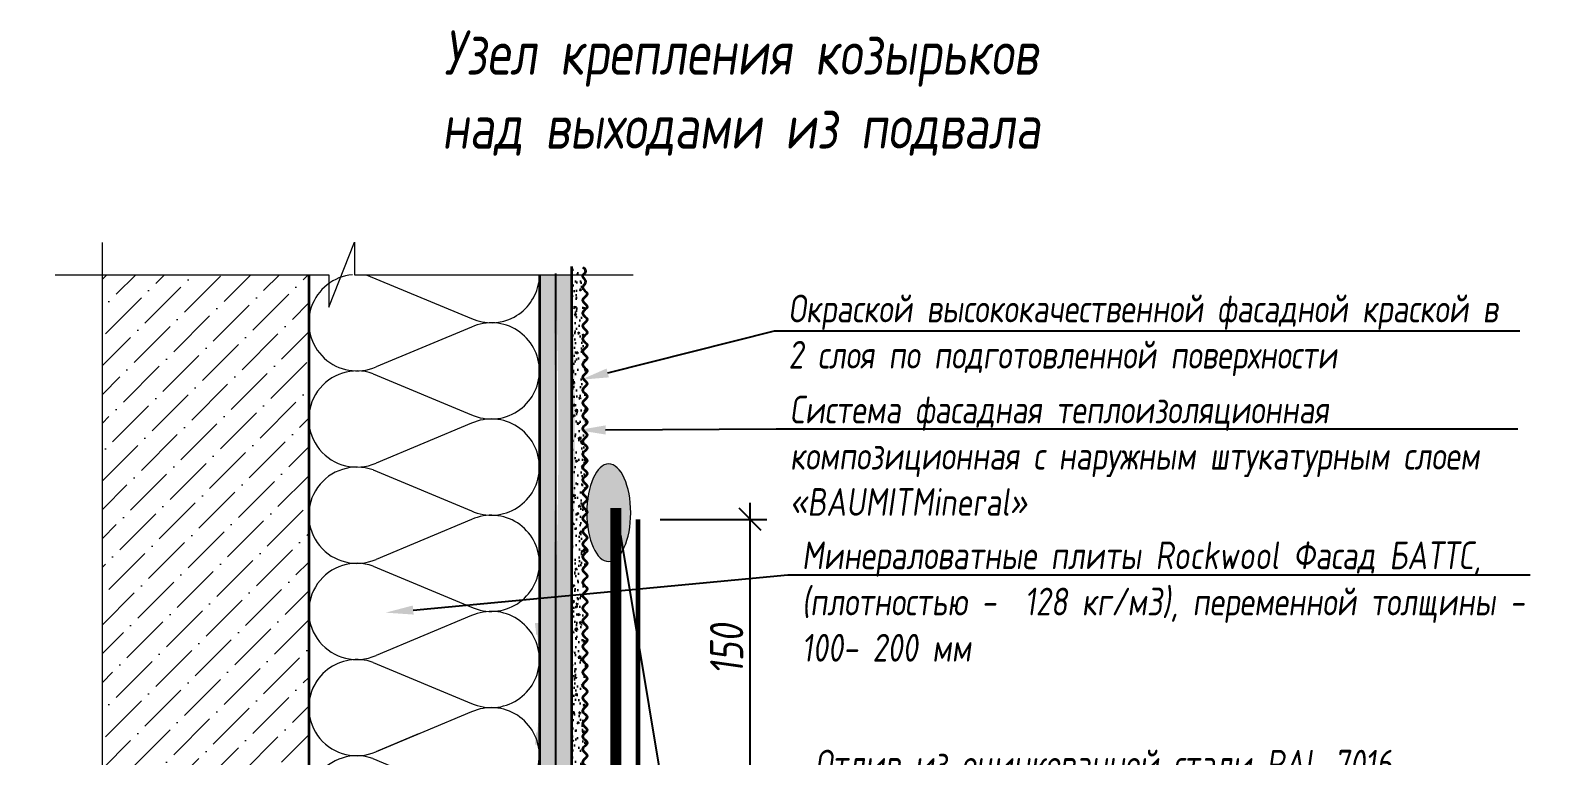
# Model space of a CAD drawing. Header units: millimetres. Extents: x 215300 to 349394, y -116838 to -1602.
# Drawn here: x 248902 to 262537, y -106793 to -100251 of the extents above; entities that cross this region are included whole.
import ezdxf
from ezdxf import colors
from ezdxf.entities.mleader import LeaderData, LeaderLine
from ezdxf.math import Vec2, Vec3

# ---------------------------------------------------------------- set-up
doc = ezdxf.new("R2010")
doc.units = ezdxf.units.MM
for name, pattern in [('ACAD_ISO02W100', [15, 12, -3]), ('ACAD_ISO03W100', [30, 12, -18]), ('DASHED', [19.049999999999997, 12.7, -6.35])]:
    doc.linetypes.add(name, pattern=pattern)
doc.layers.get('Defpoints').update_dxf_attribs({"color": 3, "lineweight": 35})
for name, color, linetype, lineweight in [('+АР_Размеры', 252, 'Continuous', 9), ('_Линии для надписей', 5, 'Continuous', 9), ('_Штриховки', 250, 'Continuous', 13), ('_Штриховки_точка', 5, 'Continuous', 30), ('АР_Гидроизол', 162, 'Continuous', 9), ('АР_Оси_Разм', 7, 'Continuous', 15), ('АР_Тонкие', 250, 'Continuous', 5), ('АР_Утеплитель', 250, 'Continuous', 13), ('Рисунок', 6, 'Continuous', 35)]:
    doc.layers.add(name, color=color, linetype=linetype, lineweight=lineweight)
for name, color, linetype in [('_Пунктир', 6, 'DASHED'), ('АР_Метал', 140, 'Continuous'), ('АР_Таблицы', 250, 'Continuous')]:
    doc.layers.add(name, color=color, linetype=linetype)
doc.styles.add('Архитект', font='isocpeur.ttf', dxfattribs={"width": 0.8, "oblique": 8})
doc.dimstyles.new('KK 100', dxfattribs={"dimscale": 100, "dimtxt": 3, "dimasz": 2, "dimexe": 1.5, "dimexo": 2, "dimtad": 1, "dimdec": 0, "dimrnd": 5, "dimtxsty": 'Архитект', "dimblk": 'OBLIQUE', "dimcen": 2.5, "dimdle": 1.5, "dimadec": 0, "dimazin": 0, "dimtfac": 1, "dimtdec": 0, "dimtmove": 0, "dimatfit": 3, "dimarcsym": 0})
pattern_1 = [(49.99999999999999, (150550.9504445003, -133084.7871392268), (158.0447544651524, -13.8271176947949), [16.52582837597158, -181.7841121356874]), (355, (150550.9504445003, -133084.7871392268), (-30.57306527864072, 165.7411700976482), [13.22066270077727, -145.4272897085499]), (100.451, (150564.1207926677, -133085.9393928546), (127.4722605599769, 151.913298093792), [14.04478537569448, -154.4926391326393]), (46.18420000000001, (150550.9504445003, -133040.7182635564), (235.1604045200169, -36.47161658491154), [24.7887425639573, -272.6761682035304]), (96.63559999999998, (150570.5471270488, -133043.7575413483), (205.9475923631471, 214.6410641715652), [21.06717806354152, -231.7389586989569]), (351.1840000000001, (150550.9504445003, -133040.7182635564), (205.9479145063652, 214.6406841820881), [19.8309940511659, -218.1409345628249]), (21, (150572.9848826336, -133051.7354825038), (131.5255371865144, -88.71508702297957), [16.52582837597158, -181.7841121356874]), (326.0000000000001, (150572.9848826336, -133051.7354825038), (53.61310833386594, 159.7826098192502), [13.22066270077726, -145.4272897085498]), (71.4514, (150583.9452803539, -133059.1283834475), (185.138283415706, 71.06787856612623), [14.04478537569449, -154.4926391326394]), (37.50000000000001, (150550.9504445003, -133084.7871392268), (2.679355760669202, 73.3512892777603), [0, -143.6645346817796, 0, -147.6307334920128, 0, -145.9781506544157]), (7.499999999999999, (150550.9504445003, -133084.7871392268), (57.96589368953571, 86.90640346721383), [0, -84.17155252828181, 0, -140.3593690065852, 0, -55.63695553243761]), (327.5, (150501.8136485027, -133084.7871392268), (117.6245094553049, -4.969671392797887), [0, -55.08609458657194, 0, -171.8686151101045, 0, -228.0564315884078]), (317.5, (150479.7792103695, -133084.7871392268), (128.5017023127821, 22.05741874120954), [0, -71.61192296254352, 0, -114.138387983377, 0, -161.9531180845215])]

# ---------------------------------------------------------------- blocks, each defined once
blk = doc.blocks.new('_Oblique')
at = {"color": 0, "linetype": 'ByBlock', "lineweight": -2}
blk.add_line((-0.5, -0.5), (0.5, 0.5), dxfattribs=at)
blk = doc.blocks.new('*D30')
at = {"layer": 'Defpoints', "color": 0, "transparency": 16777216}
for p in [(254387.9818575787, -104661.5553318757), (255400.4936039853, -104661.5553318757), (254387.9818575787, -107661.5553318757)]:
    blk.add_point(p, dxfattribs=at)
at = {"layer": 'АР_Оси_Разм', "color": 0, "lineweight": -2, "transparency": 16777216}
for p, q in [((255400.4936039853, -107811.5553318757), (255400.4936039853, -104511.5553318757)), ((254587.9818575787, -104661.5553318757), (255550.4936039853, -104661.5553318757)), ((254587.9818575787, -107661.5553318757), (255550.4936039853, -107661.5553318757))]:
    blk.add_line(p, q, dxfattribs=at)
at = {"layer": 'АР_Оси_Разм', "color": 0, "lineweight": -2, "transparency": 16777216, "xscale": 200, "yscale": 200, "zscale": 200}
for p, rotation in [((255400.4936039853, -104661.5553318757), 90), ((255400.4936039853, -107661.5553318757), 270)]:
    blk.add_blockref('_Oblique', p, dxfattribs=dict(at, rotation=rotation))
at = {"layer": 'АР_Оси_Разм', "color": 0, "transparency": 16777216, "insert": (255187.9936039853, -105832.3837106863), "char_height": 300, "attachment_point": 5, "rotation": 90, "style": 'Архитект'}
blk.add_mtext('150', dxfattribs=at)
blk = doc.blocks.new('утеплитель')
at = {"layer": 'АР_Утеплитель'}
for p, q in [((-25.97458900007587, 14.5620322346191), (-10.60166635225869, 8.162384554609844)), ((-10.58586496633802, 6.838497686065239), (-25.50526861798312, 0.6238394471720312))]:
    blk.add_line(p, q, dxfattribs=at)
for centre, radius, start, end in [((-28.49999999999955, 7.500000000094474), 7.5, 70.32274650999634, 293.5342702555363), ((-7.521493449437685, 15.02430771533432), 7.52153272777299, 245.825691724005, 359.8148340281726), ((-7.499999495507836, 0.002750887365209564), 7.5, 359.9789847687933, 114.2958742601428)]:
    blk.add_arc(centre, radius, start, end, dxfattribs=at)

msp = doc.modelspace()

# ---------------------------------------------------------------- hatches: boundary and pattern name
at = {"layer": '_Штриховки'}
h = msp.add_hatch(dxfattribs=at)
h.set_pattern_fill('ANSI36', color=256, scale=57.83317016962933, angle=2.571095121417787e-44, style=0)
h.set_pattern_definition([(44.99999999999999, (150317.7962954448, -133695.3834817904), (97.37937757812152, 357.0577177864454), [459.0507882214334, -91.81015764428663, 0, -91.81015764428663])])
h.paths.add_polyline_path([(251416.0031245159, -102454.9849983949), (249552.5997546123, -102454.9849983949), (249552.5997546123, -113846.6139990586), (251416.0031245159, -113846.6139990586), (251416.0031245159, -106213.7594398755)])
at = {"layer": '_Штриховки_точка'}
h = msp.add_hatch(dxfattribs=at)
h.set_pattern_fill('AR-CONC', color=0, scale=0.8674975525444399, angle=2.571095121417787e-44, style=0)
h.set_pattern_definition(pattern_1)
edge = h.paths.add_edge_path()
edge.add_line((253902.9106781887, -102447.1194844741), (253909.6441910671, -102439.4254138964))
edge.add_line((253909.6441910671, -102439.4254138964), (253914.9410736965, -102431.247152974))
edge.add_line((253914.9410736965, -102431.247152974), (253917.3070013927, -102422.4749305743))
edge.add_line((253917.3070013927, -102422.4749305743), (253915.247648518, -102412.9989755648))
edge.add_line((253915.2476475643, -102412.9989755648), (253907.268687527, -102402.7095165747))
edge.add_line((253907.2686884807, -102402.7095165747), (253787.1631014751, -102382.1800363559))
edge.add_line((253787.1631014751, -102382.1800364751), (253787.1631014751, -105502.1515269774))
edge.add_arc((253035.7678044246, -106381.5122812289), 1156.663403387784, 41.30875947051271, 49.486806696992915, ccw=False)
edge.add_spline(control_points=[(253926.4078638958, -105643.5214182633), (253927.6556361126, -105640.9507314462), (253933.7739622997, -105619.1023211974), (253847.4090817379, -105577.9761875171), (253968.8587382244, -105520.1430173415), (253847.4090817379, -105462.3098471659), (253968.8587382244, -105404.4766769904), (253847.4090817379, -105346.6435068148), (253968.8587382244, -105288.8103366393), (253847.4090817379, -105230.9771664637), (253968.8587382244, -105173.1439962882), (253847.4090817379, -105115.3108261126), (253968.8587382244, -105057.4776559371), (253847.4090817379, -104999.6444857615), (253968.8587382244, -104941.811315586), (253847.4090817379, -104883.9781455296), (253968.8587382244, -104826.1449753541), (253847.4090817379, -104768.3118051785), (253968.8587382244, -104710.478635003), (253847.4090817379, -104652.6454648274), (253968.8587382244, -104594.8122946519), (253847.4090817379, -104536.9791244763), (253968.8587382244, -104479.1459543008), (253847.4090817379, -104421.3127841252), (253968.8587382244, -104363.4796139497), (253847.4090817379, -104305.6464437741), (253968.8587382244, -104247.8132735986), (253847.4090817379, -104189.980103423), (253968.8587382244, -104132.1469332475), (253847.4090817379, -104074.3137630719), (253968.8587382244, -104016.4805928963), (253847.4090817379, -103958.6474227208), (253968.8587382244, -103900.8142525452), (253847.4090817379, -103842.9810823697), (253968.8587382244, -103785.1479121941), (253847.4090817379, -103727.3147421378), (253968.8587382244, -103669.4815719622), (253847.4090817379, -103611.6484017867), (253968.8587382244, -103553.8152316111), (253847.4090817379, -103495.9820614356), (253968.8587382244, -103438.14889126), (253847.4090817379, -103380.3157210845), (253968.8587382244, -103322.4825509089), (253847.4090817379, -103264.649380495), (253968.8587372707, -103206.8162111539), (253847.4090865062, -103148.9830379981), (253968.8587191509, -103091.1498790282), (253847.4091523098, -103033.3166670102), (253968.8584721492, -102975.4836533564), (253847.4100764202, -102917.6498990554), (253968.8550236629, -102859.8189086217), (253847.4229462551, -102801.9776038426), (253968.806994717, -102744.17479222), (253847.6021902965, -102686.2283221978), (253968.1380446361, -102628.8179929751), (253868.4857838558, -102578.6612743634), (253896.9620888637, -102551.2319852608), (253907.2686884807, -102541.161836316)], knot_values=[1.791081801111446, 1.791081801111446, 1.791081801111446, 1.791081801111446, 1.953856375855423, 3.174511937428818, 4.395167499002213, 5.615823060575607, 6.836478622149002, 8.057134183722397, 9.277789745295792, 10.49844530686919, 11.71910086844258, 12.93975643001598, 14.16041199158937, 15.38106755316277, 16.60172311473616, 17.82237867630955, 19.04303423788295, 20.26368979945634, 21.48434536102974, 22.70500092260313, 23.92565648417653, 25.14631204574992, 26.36696760732332, 27.58762316889671, 28.80827873047011, 30.0289342920435, 31.2495898536169, 32.47024541519029, 33.69090097676369, 34.91155653833708, 36.13221209991048, 37.35286766148387, 38.57352322305726, 39.79417878463066, 41.01483434620405, 42.23548990777745, 43.45614546935084, 44.67680103092424, 45.89745659249763, 47.11811215407103, 48.33876771564442, 49.55942327721782, 50.78007883879121, 52.00073440036461, 53.22138996193801, 54.4420455235114, 55.6627010850848, 56.8833566466582, 58.10401220823159, 59.32466776980499, 60.54532333137838, 61.76597889295178, 62.98663445452518, 64.20729001609857, 65.42794557767198, 66.64860113924537, 67.29883046128072, 67.29883046128072, 67.29883046128072, 67.29883046128072], degree=3, periodic=0)
edge.add_line((253907.2686884807, -102541.161836316), (253915.0633557247, -102528.258222391))
edge.add_line((253915.063354771, -102528.258222391), (253917.0121319698, -102516.8957177895))
edge.add_line((253917.0121329235, -102516.8957177895), (253914.5988152431, -102506.8477203149))
edge.add_line((253914.5988152431, -102506.8477201957), (253909.3071978496, -102497.8876277703))
edge.add_line((253909.3071978496, -102497.8876277703), (253902.6210749553, -102489.7888383168))
edge.add_line((253902.6210749553, -102489.7888383168), (253883.611395161, -102468.2800454396))
edge.add_line((253883.611395161, -102468.2800454396), (253902.9106781887, -102447.1194843549))
h = msp.add_hatch(dxfattribs=at)
h.set_pattern_fill('DOTS', color=0, scale=34.69990210177763, angle=44.99999999999999, style=0)
h.set_pattern_definition([(44.99999999999999, (150550.9504445003, -133084.7871392268), (-19.47587551562428, 58.42762654687287), [0, -55.08609458657197])])
edge = h.paths.add_edge_path()
edge.add_arc((212130.8052752422, -103925.8948610324), 41537.82651118521, 357.9706557240805, 362.0293442760986)
edge.add_line((253642.5801766323, -102454.9849983949), (253497.9972508358, -102454.9849983949))
edge.add_arc((334673.6457941936, -103888.1038086909), 81188.29808530427, 178.9885743876315, 181.0114256123709)
edge.add_line((253497.9972508358, -105321.222618987), (253497.9972508358, -105595.161492874))
edge.add_line((253497.9972508358, -105595.161492874), (253457.0207331585, -105595.161492874))
edge.add_arc((249696.4544585155, -106087.8857431907), 3792.708253597516, 5.791551844299818, 7.464597599868625, ccw=False)
edge.add_line((253469.8032067226, -105705.1650598544), (253479.103872578, -105705.1650598544))
edge.add_arc((249696.4544585155, -106087.8857433099), 3801.961560843547, 0.850402867039918, 5.77740819779109, ccw=False)
edge.add_line((253497.9972508358, -106031.4578470486), (253497.9972508358, -106257.1694319743))
edge.add_arc((249696.4544585155, -106200.7415355939), 3801.961560848613, 354.22259180221687, 359.14959713292905, ccw=False)
edge.add_line((253479.103872578, -106583.4622190493), (253469.8032067226, -106583.4622190493))
edge.add_arc((249696.4544585155, -106200.7415357131), 3792.708253598006, 352.53540240013234, 354.2084481557012, ccw=False)
edge.add_line((253457.0207331585, -106693.4657860297), (253497.9972508358, -106693.4657860297))
edge.add_line((253497.9972508358, -106693.4657860297), (253497.9972508358, -106790.6157320041))
edge.add_arc((253063.0054400371, -106792.0215243596), 434.9940821671716, -0.18516597503531784, 0.18516597503730736, ccw=False)
edge.add_line((253497.9972508358, -106793.4273165959), (253497.9972508358, -113846.6139990586))
edge.add_line((253497.9972508358, -113846.6139990586), (253642.5801766323, -113846.6139990586))
edge.add_line((253642.5801766323, -113846.6139990586), (253642.5801766323, -105396.8047234315))
edge = h.paths.add_edge_path()
edge.add_arc((215397.0421326564, -103978.5682626265), 38420.34219008387, 357.7273032575538, 362.2726967424505)
edge.add_line((253787.1631014751, -102454.9849983949), (253642.5801756786, -102454.9849983949))
edge.add_arc((329356.493540089, -103925.894860794), 75728.1998513233, 178.8870430371143, 181.1129569630626)
edge.add_line((253642.5801766323, -105396.8047235507), (253642.5801766323, -113846.6139991778))
edge.add_line((253642.5801766323, -113846.6139990586), (253787.1631024288, -113846.6139990586))
edge.add_line((253787.1631014751, -113846.6139990586), (253787.1631014751, -105502.1515268582))
h = msp.add_hatch(dxfattribs=at)
h.set_pattern_fill('AR-CONC', color=0, scale=0.8674975525444399, angle=2.571095121417787e-44, style=0)
h.set_pattern_definition(pattern_1)
edge = h.paths.add_edge_path()
edge.add_spline(control_points=[(253893.5573809551, -107442.2400728959), (253890.1318190502, -107437.7059262294), (253878.3705923961, -107413.8940562505), (253968.8587382244, -107370.8044627208), (253847.4090817379, -107312.9712925452), (253968.8587382244, -107255.1381223697), (253847.4090817379, -107197.3049523133), (253968.8587382244, -107139.4717821378), (253847.4090817379, -107081.6386119622), (253968.8587382244, -107023.8054417867), (253847.4090817379, -106965.9722716111), (253968.8587382244, -106908.1391014355), (253847.4090817379, -106850.30593126), (253968.8587382244, -106792.4727610844), (253847.4090817379, -106734.6395909089), (253968.8587382244, -106676.8064207333), (253847.4090817379, -106618.9732505578), (253968.8587382244, -106561.1400803822), (253847.4090817379, -106503.3069102067), (253968.8587382244, -106445.4737400311), (253847.4090817379, -106387.6405698556), (253968.8587382244, -106329.80739968), (253847.4090817379, -106271.9742295045), (253968.8587382244, -106214.1410593289), (253847.4090817379, -106156.3078891534), (253968.8587382244, -106098.4747189778), (253847.4090817379, -106040.6415489215), (253968.8587382244, -105982.8083787459), (253847.4090817379, -105924.9752085704), (253968.8587382244, -105867.1420383948), (253847.4090817379, -105809.3088682193), (253968.8587382244, -105751.4756980437), (253852.8075240062, -105696.2132146853), (253918.298517506, -105660.2284547585), (253926.4078638958, -105643.5214182633)], knot_values=[67.29883046128072, 67.29883046128072, 67.29883046128072, 67.29883046128072, 67.58593030290993, 68.80658586448332, 70.02724142605672, 71.24789698763011, 72.46855254920351, 73.6892081107769, 74.9098636723503, 76.13051923392369, 77.35117479549709, 78.57183035707048, 79.79248591864388, 81.01314148021727, 82.23379704179067, 83.45445260336406, 84.67510816493746, 85.89576372651085, 87.11641928808424, 88.33707484965764, 89.55773041123103, 90.77838597280443, 91.99904153437782, 93.21969709595122, 94.44035265752461, 95.66100821909801, 96.8816637806714, 98.1023193422448, 99.32297490381819, 100.5436304653916, 101.764286026965, 102.9849415885384, 104.2055971501118, 105.2634781369412, 105.2634781369412, 105.2634781369412, 105.2634781369412], degree=3, periodic=0)
edge.add_arc((253035.7678044246, -106381.5122812289), 1156.663403392587, 39.64539389236523, 49.48680669696833)
edge.add_line((253787.1631014751, -105502.1515269774), (253787.1631014751, -107442.2400728959))
edge.add_line((253787.1631014751, -107442.2400728959), (253893.5573809551, -107442.2400728959))
at = {"layer": 'АР_Гидроизол', "linetype": 'ACAD_ISO03W100'}
h = msp.add_hatch(color=253, dxfattribs=at)
h.dxf.hatch_style = 1
edge = h.paths.add_edge_path()
edge.add_ellipse((254123.6224730419, -104601.9758595723), major_axis=(0, -440.1866243972108), ratio=0.4518978444396007, start_angle=0, end_angle=360, ccw=False)

# ---------------------------------------------------------------- linework, layer by layer
at = {"layer": '+АР_Размеры', "ltscale": 100, "elevation": -2.72590571042571e-10}
msp.add_lwpolyline([(249126.0303233074, -102454.9849983949), (251596.2272665905, -102454.9849983949), (251596.2272665905, -102747.4006312388), (251829.3596985744, -102162.5693654317), (251829.3596985744, -102454.9849983949), (254343.7945063518, -102454.9849983949)], dxfattribs=at)
at = {"layer": '+АР_Размеры', "ltscale": 100}
msp.add_lwpolyline([(249552.5997546123, -114135.4287920493), (249552.5997546123, -110038.8430985707), (249845.0153868602, -110038.8430985707), (249260.1841214107, -109805.7106669444), (249552.5997546123, -109805.7106669444), (249552.5997546123, -102163.3060396212)], dxfattribs=at)
at = {"layer": '_Пунктир', "ltscale": 0.4}
for q in [(253642.5801766323, -113846.6139990586), (253642.5801766323, -102445.3419797915)]:
    msp.add_line((253642.5801766323, -102445.3419797915), q, dxfattribs=at)
at = {"layer": '_Штриховки'}
for p, q in [((251934.1958487438, -102454.9849983949), (252884.8692763256, -102850.7441610593)), ((252885.7831204341, -102927.3087355393), (252022.9467108654, -103286.7221230763)), ((251995.8044245647, -105950.9406432408), (252884.8692763256, -106321.0525565642)), ((252885.7831204341, -106397.6171310443), (252022.9467108654, -106757.0305185813)), ((252885.7831204341, -106397.9353162545), (252022.9467108654, -106757.3487036723))]:
    msp.add_line(p, q, dxfattribs=at)
at = {"layer": '_Штриховки', "lineweight": 5}
msp.add_line((252407.1091177867, -106596.8827378053), (252022.7010329174, -106757.0074269074), dxfattribs=at)
at = {"layer": '_Штриховки'}
for centre, radius, start, end in [((251850.1677153514, -102887.8552022475), 434.6808043219492, 95.23137689451723, 293.4210344402298), ((253063.0054400371, -102453.8973911303), 434.9940821817316, 245.8256655253039, 350.6879053836881), ((253064.2485039638, -103322.6416434544), 433.74877627222, 359.9789835074523, 114.295859397806), ((251849.7519009517, -106359.3603551883), 433.74877627222, 70.3227482159224, 185.1748634811991), ((253063.0054400371, -105924.2057866353), 434.9940821817316, 245.8256655253039, 359.8148333326538), ((251849.7519009517, -106359.6785402793), 433.74877627222, 160.3414638410951, 185.1305809355585), ((253064.2485039638, -106792.9500389594), 433.74877627222, 359.9789835074523, 114.295859397806)]:
    msp.add_arc(centre, radius, start, end, dxfattribs=at)
at = {"layer": '_Штриховки', "lineweight": 5}
msp.add_arc((251849.5062239574, -106359.3372635144), 433.74877627222, 146.3587196597688, 293.5342816492637, dxfattribs=at)
at = {"layer": 'АР_Гидроизол', "linetype": 'ACAD_ISO02W100', "ltscale": 40, "const_width": 100}
msp.add_lwpolyline([(254187.9818575786, -104557.5312893885), (254187.9818575786, -107782.9664272565), (262487.0732357906, -112120.0498767394)], dxfattribs=at)
at = {"layer": 'АР_Гидроизол', "extrusion": (0, 0, -1)}
msp.add_ellipse((254123.6224730419, -104601.9758595723), major_axis=(0, -440.1866243972108), ratio=0.4518978444396007, dxfattribs=at)
at = {"layer": 'АР_Метал', "color": 154, "ltscale": 100, "const_width": 40}
msp.add_lwpolyline([(254387.9818575786, -104661.5553318757), (254387.9818575786, -107661.5553318757), (255219.3580916332, -108093.9709151286)], dxfattribs=at)
at = {"layer": 'Рисунок'}
for p, q in [((253787.1631014751, -102382.1800364751), (253787.1631014751, -113846.6139990586)), ((253890.580022137, -102386.0208504695), (253907.2686884807, -102402.7095165747)), ((253890.580022137, -102386.0208504695), (253890.580022137, -102386.0208504695)), ((251416.0031245159, -102454.9849983949), (251416.0031245159, -113846.6139990586)), ((253497.9972508358, -102454.9849983949), (253497.9972508358, -113846.6139990586)), ((253497.9972508358, -102454.9849983949), (253497.9972508358, -102454.9849983949))]:
    msp.add_line(p, q, dxfattribs=at)
msp.add_lwpolyline([(253907.2686884807, -102541.161836316), (253915.063354771, -102528.258222391), (253917.0121329235, -102516.8957177895), (253914.5988152431, -102506.8477201957), (253909.3071978496, -102497.8876277703), (253902.6210749553, -102489.7888383168), (253896.0242407726, -102482.3247496384), (253891.0004904674, -102475.268759777), (253889.0336192058, -102468.3942665356), (253891.1110670971, -102461.4941396016), (253896.2348616527, -102454.4391359586), (253902.9106781887, -102447.1194844741), (253909.6441910671, -102439.4254138964), (253914.9410736965, -102431.247152974), (253917.3070013927, -102422.4749305743), (253915.2476475643, -102412.9989755648), (253907.2686884807, -102402.7095165747)], dxfattribs=at)
msp.add_open_spline([(253907.2686884807, -102541.161836316), (253896.9620888637, -102551.2319852608), (253868.4857838558, -102578.6612743634), (253968.1380446361, -102628.8179929751), (253847.6021902965, -102686.2283221978), (253968.806994717, -102744.17479222), (253847.4229462551, -102801.9776038426), (253968.8550236629, -102859.8189086217), (253847.4100764202, -102917.6498990554), (253968.8584721492, -102975.4836533564), (253847.4091523098, -103033.3166670102), (253968.8587191509, -103091.1498790282), (253847.4090865062, -103148.9830379981), (253968.8587372707, -103206.8162111539), (253847.4090817379, -103264.649380495), (253968.8587382244, -103322.4825509089), (253847.4090817379, -103380.3157210845), (253968.8587382244, -103438.14889126), (253847.4090817379, -103495.9820614356), (253968.8587382244, -103553.8152316111), (253847.4090817379, -103611.6484017867), (253968.8587382244, -103669.4815719622), (253847.4090817379, -103727.3147421378), (253968.8587382244, -103785.1479121941), (253847.4090817379, -103842.9810823697), (253968.8587382244, -103900.8142525452), (253847.4090817379, -103958.6474227208), (253968.8587382244, -104016.4805928963), (253847.4090817379, -104074.3137630719), (253968.8587382244, -104132.1469332475), (253847.4090817379, -104189.980103423), (253968.8587382244, -104247.8132735986), (253847.4090817379, -104305.6464437741), (253968.8587382244, -104363.4796139497), (253847.4090817379, -104421.3127841252), (253968.8587382244, -104479.1459543008), (253847.4090817379, -104536.9791244763), (253968.8587382244, -104594.8122946519), (253847.4090817379, -104652.6454648274), (253968.8587382244, -104710.478635003), (253847.4090817379, -104768.3118051785), (253968.8587382244, -104826.1449753541), (253847.4090817379, -104883.9781455296), (253968.8587382244, -104941.811315586), (253847.4090817379, -104999.6444857615), (253968.8587382244, -105057.4776559371), (253847.4090817379, -105115.3108261126), (253968.8587382244, -105173.1439962882), (253847.4090817379, -105230.9771664637), (253968.8587382244, -105288.8103366393), (253847.4090817379, -105346.6435068148), (253968.8587382244, -105404.4766769904), (253847.4090817379, -105462.3098471659), (253968.8587382244, -105520.1430173415), (253847.4090817379, -105577.9761875171), (253968.8587382244, -105635.8093576926), (253847.4090817379, -105693.6425278682), (253968.8587382244, -105751.4756980437), (253847.4090817379, -105809.3088682193), (253968.8587382244, -105867.1420383948), (253847.4090817379, -105924.9752085704), (253968.8587382244, -105982.8083787459), (253847.4090817379, -106040.6415489215), (253968.8587382244, -106098.4747189778), (253847.4090817379, -106156.3078891534), (253968.8587382244, -106214.1410593289), (253847.4090817379, -106271.9742295045), (253968.8587382244, -106329.80739968), (253847.4090817379, -106387.6405698556), (253968.8587382244, -106445.4737400311), (253847.4090817379, -106503.3069102067), (253968.8587382244, -106561.1400803822), (253847.4090817379, -106618.9732505578), (253968.8587382244, -106676.8064207333), (253847.4090817379, -106734.6395909089), (253968.8587382244, -106792.4727610844), (253847.4090817379, -106850.30593126), (253968.8587382244, -106908.1391014355), (253847.4090817379, -106965.9722716111), (253968.8587382244, -107023.8054417867), (253847.4090817379, -107081.6386119622), (253968.8587382244, -107139.4717821378), (253847.4090817379, -107197.3049523133), (253968.8587382244, -107255.1381223697), (253847.4090817379, -107312.9712925452), (253968.8587382244, -107370.8044627208), (253847.4090817379, -107428.6376328963), (253968.8587382244, -107486.4708030719), (253847.4090817379, -107544.3039732474), (253968.8587382244, -107602.137143423), (253886.7827876018, -107641.2209296721), (253887.9227087902, -107661.0269924897), (253887.9818575786, -107661.5553318757)], degree=3, knots=[1.791081801111452, 1.791081801111452, 1.791081801111452, 1.791081801111452, 2.441311123146793, 3.661966684720189, 4.882622246293586, 6.103277807866982, 7.323933369440379, 8.544588931013775, 9.765244492587172, 10.98590005416057, 12.20655561573396, 13.42721117730736, 14.64786673888076, 15.86852230045415, 17.08917786202755, 18.30983342360095, 19.53048898517434, 20.75114454674774, 21.97180010832113, 23.19245566989453, 24.41311123146792, 25.63376679304132, 26.85442235461471, 28.07507791618811, 29.2957334777615, 30.5163890393349, 31.73704460090829, 32.95770016248169, 34.17835572405508, 35.39901128562848, 36.61966684720187, 37.84032240877526, 39.06097797034866, 40.28163353192205, 41.50228909349545, 42.72294465506884, 43.94360021664224, 45.16425577821563, 46.38491133978903, 47.60556690136242, 48.82622246293582, 50.04687802450921, 51.26753358608261, 52.488189147656, 53.7088447092294, 54.92950027080279, 56.15015583237619, 57.37081139394958, 58.59146695552298, 59.81212251709637, 61.03277807866976, 62.25343364024316, 63.47408920181655, 64.69474476338995, 65.91540032496334, 67.13605588653674, 68.35671144811013, 69.57736700968353, 70.79802257125692, 72.01867813283032, 73.23933369440371, 74.4599892559771, 75.6806448175505, 76.9013003791239, 78.12195594069729, 79.34261150227069, 80.56326706384408, 81.78392262541747, 83.00457818699087, 84.22523374856426, 85.44588931013766, 86.66654487171105, 87.88720043328445, 89.10785599485784, 90.32851155643124, 91.54916711800463, 92.76982267957803, 93.99047824115142, 95.21113380272482, 96.43178936429821, 97.6524449258716, 98.873100487445, 100.0937560490184, 101.3144116105918, 102.5350671721652, 103.7557227337386, 104.976378295312, 106.1970338568854, 107.4176894184588, 108.6383449800322, 109.8590005416056, 109.8924547229557, 109.8924547229557, 109.8924547229557, 109.8924547229557], dxfattribs=at)

# ---------------------------------------------------------------- block references
at = {"layer": '_Линии для надписей', "xscale": 57.83317016962933, "yscale": 57.83317016962933, "zscale": 57.83317016962933}
for p in [(253497.9972508358, -104190.298288514), (253497.9972508358, -105058.1140262383), (253497.9972508358, -105925.2933936614)]:
    msp.add_blockref('утеплитель', p, dxfattribs=at)
at = {"layer": '_Линии для надписей', "lineweight": 5, "xscale": 57.83317016962933, "yscale": 57.83317016962933, "zscale": 57.83317016962933}
msp.add_blockref('утеплитель', (253497.7515738414, -107660.9017775554), dxfattribs=at)

# ---------------------------------------------------------------- texts
at = {"layer": 'АР_Таблицы', "lineweight": 9, "insert": (255318.0935757564, -100816.9464264411), "char_height": 400, "width": 9573.438554221997, "attachment_point": 5, "style": 'Архитект'}
msp.add_mtext('Узел крепления козырьков ^Jнад выходами из подвала ', dxfattribs=at)

# ---------------------------------------------------------------- dimensions: what is measured, and where the dimension line sits
at = {"layer": 'АР_Оси_Разм'}
dim = msp.add_linear_dim(base=(255400.4936039853, -104661.5553318757), p1=(254387.9818575786, -107661.5553318757), p2=(254387.9818575786, -104661.5553318757), angle=90, text='150', dimstyle='KK 100', dxfattribs=at)
dim.commit()
dim.dimension.update_dxf_attribs({"geometry": '*D30', "text_midpoint": (255400.4936039853, -105832.3837106863), "dimtype": 160})

# ---------------------------------------------------------------- leaders
at = {"layer": 'АР_Тонкие'}
ml = msp.add_multileader_mtext('Standard', dxfattribs=at)
ml.set_content('\\pxsm1,ql;Штукатурный слой внутреннего откоса', color=256, style='Архитект')
ml.set_leader_properties()
ml.build(insert=Vec2(0, 0))
ml.multileader.update_dxf_attribs({"text_left_attachment_type": 6, "text_right_attachment_type": 6, "dogleg_length": 100, "arrow_head_size": 250})
ctx = ml.context
ctx.base_point, ctx.char_height, ctx.arrow_head_size, ctx.landing_gap_size, ctx.plane_origin, ctx.plane_x_axis = Vec3(247464.4818333288, -101256.0186584491), 250, 250, 25, Vec3(205497.3024762081, -125354.0792743462), Vec3(-1, 0)
ctx.left_attachment, ctx.right_attachment = 6, 6
notes = []
notes.append((ctx, [(0, (1, 1, 0), (242239.3466246532, -101256.0186584491), (1, 0), 100, [(0, [(240800.4921868251, -104026.1451187629)], 0, [])])]))
ctx.mtext.insert, ctx.mtext.width, ctx.mtext.defined_height, ctx.mtext.flow_direction = Vec3(242364.3466246532, -100931.0186584491), 8498.60878480225, 1142.930924362192, 5
ml = msp.add_multileader_mtext('Standard', dxfattribs=at)
ml.set_content('\\pxqlsm1;Окраской высококачественной фасадной краской в 2 слоя по подготовленной поверхности', color=256, style='Архитект')
ml.set_leader_properties()
ml.build(insert=Vec2(0, 0))
ml.multileader.update_dxf_attribs({"text_left_attachment_type": 6, "text_right_attachment_type": 6, "dogleg_length": 100, "arrow_head_size": 250})
ctx = ml.context
ctx.base_point, ctx.char_height, ctx.arrow_head_size, ctx.landing_gap_size, ctx.plane_origin, ctx.plane_x_axis = Vec3(261986.1342476507, -102960.2024984855), 250, 250, 25, Vec3(232557.0517256664, -116677.785566141), Vec3(-1, 0)
ctx.left_attachment, ctx.right_attachment = 6, 6
notes.append((ctx, [(0, (1, 1, 0), (255620.9990389751, -102960.2024984855), (1, 0), 100, [(0, [(253872.7009547161, -103402.3777797717)], 0, [])])]))
ctx.mtext.insert, ctx.mtext.width, ctx.mtext.defined_height, ctx.mtext.flow_direction = Vec3(255745.9990389751, -102635.2024984855), 6536.5543403856, 1260.443607637581, 5
ml = msp.add_multileader_mtext('Standard', dxfattribs=at)
ml.set_content('\\pxqlsm1;Система фасадная теплоизоляционная композиционная с наружным штукатурным слоем «BAUMITMineral»', color=256, style='Архитект')
ml.set_leader_properties()
ml.build(insert=Vec2(0, 0))
ml.multileader.update_dxf_attribs({"text_left_attachment_type": 6, "text_right_attachment_type": 6, "dogleg_length": 100, "arrow_head_size": 250})
ctx = ml.context
ctx.base_point, ctx.char_height, ctx.arrow_head_size, ctx.landing_gap_size, ctx.plane_origin, ctx.plane_x_axis = Vec3(262018.5985859803, -103846.1524206895), 250, 250, 25, Vec3(232567.1963255809, -117057.3841095465), Vec3(-1, 0)
ctx.left_attachment, ctx.right_attachment = 6, 6
notes.append((ctx, [(0, (1, 1, 0), (255634.0039399074, -103846.1524206895), (1, 0), 100, [(0, [(253845.0267193721, -103856.7803081769)], 0, [])])]))
ctx.mtext.insert, ctx.mtext.width, ctx.mtext.defined_height, ctx.mtext.flow_direction = Vec3(255759.0039399074, -103546.1524206895), 6504.917662173512, 1903.521522524766, 5
ml = msp.add_multileader_mtext('Standard', dxfattribs=at)
ml.set_content('Атмосферостойкий герметик', color=256, style='Архитект')
ml.set_leader_properties()
ml.build(insert=Vec2(0, 0))
ml.multileader.update_dxf_attribs({"text_left_attachment_type": 6, "text_right_attachment_type": 6, "dogleg_length": 100, "arrow_head_size": 250})
ctx = ml.context
ctx.base_point, ctx.char_height, ctx.arrow_head_size, ctx.landing_gap_size, ctx.plane_origin = Vec3(256124.505844395, -107641.4323878783), 250, 250, 25, Vec3(261693.1821186946, -100887.5107852715)
ctx.left_attachment, ctx.right_attachment = 6, 6
notes.append((ctx, [(1, (1, 1, 0), (256024.505844395, -107641.4323878783), (1, 0), 100, [(0, [(254187.9818575786, -104557.5312893885), (254626.4012568401, -107180.7901030082)], 0, [])])]))
ctx.mtext.insert, ctx.mtext.flow_direction = Vec3(256149.505844395, -107316.4323878783), 5
ml = msp.add_multileader_mtext('Standard', dxfattribs=at)
ml.set_content('Минераловатные плиты Rockwool Фасад БАТТС, (плотностью -  128 кг/м3), переменной толщины - 100- 200 мм', color=256, style='Архитект')
ml.set_leader_properties()
ml.build(insert=Vec2(0, 0))
ml.multileader.update_dxf_attribs({"text_left_attachment_type": 6, "text_right_attachment_type": 6, "dogleg_length": 100, "arrow_head_size": 250})
ctx = ml.context
ctx.base_point, ctx.char_height, ctx.arrow_head_size, ctx.landing_gap_size, ctx.plane_origin, ctx.plane_x_axis = Vec3(262311.1105279225, -105160.8416972655), 250, 250, 25, Vec3(235751.1023247646, -118950.7213063735), Vec3(-1, 0)
ctx.left_attachment, ctx.right_attachment = 6, 6
notes.append((ctx, [(0, (1, 1, 0), (255741.109983723, -105160.8416972655), (1, 0), 100, [(0, [(252109.6051485942, -105502.7042513388)], 0, [])])]))
ctx.mtext.insert, ctx.mtext.width, ctx.mtext.defined_height, ctx.mtext.flow_direction = Vec3(255866.109983723, -104860.8416972655), 6511.05883501732, 944.4077054685313, 5
ml = msp.add_multileader_mtext('Standard', dxfattribs=at)
ml.set_content('\\pxsm1,ql;Защитная планка (по окончании работ удаляется)', color=256, style='Архитект')
ml.set_leader_properties()
ml.build(insert=Vec2(0, 0))
ml.multileader.update_dxf_attribs({"text_left_attachment_type": 6, "text_right_attachment_type": 6, "dogleg_length": 100, "arrow_head_size": 250})
ctx = ml.context
ctx.base_point, ctx.char_height, ctx.arrow_head_size, ctx.landing_gap_size, ctx.plane_origin, ctx.plane_x_axis = Vec3(248540.5242392218, -106986.5113704699), 250, 250, 25, Vec3(220347.8316748546, -120462.876949479), Vec3(-1, 0)
ctx.left_attachment, ctx.right_attachment = 6, 6
notes.append((ctx, [(0, (1, 1, 0), (242797.6737139629, -106986.5113704699), (1, 0), 593.931378364563, [(0, [(241607.1053596436, -105778.3801014918)], 0, [])])]))
ctx.mtext.insert, ctx.mtext.width, ctx.mtext.defined_height, ctx.mtext.flow_direction = Vec3(243416.6050923275, -106661.5113704699), 5807.967701088158, 639.454889708642, 5
ml = msp.add_multileader_mtext('Standard', dxfattribs=at)
ml.set_content('Отлив из оцинкованной стали RAL 7016', color=256, style='Архитект')
ml.set_leader_properties()
ml.build(insert=Vec2(0, 0))
ml.multileader.update_dxf_attribs({"text_left_attachment_type": 6, "text_right_attachment_type": 6, "dogleg_length": 100, "arrow_head_size": 250})
ctx = ml.context
ctx.base_point, ctx.char_height, ctx.arrow_head_size, ctx.landing_gap_size, ctx.plane_origin = Vec3(255960.5600912975, -107039.5487416285), 250, 250, 25, Vec3(261693.1821186946, -104370.2268783349)
ctx.left_attachment, ctx.right_attachment = 6, 6
notes.append((ctx, [(1, (1, 1, 0), (255860.5600912975, -107039.5487416285), (1, 0), 100, [(1, [(254387.9818575786, -106955.6347009438)], 0, [])])]))
ctx.mtext.insert, ctx.mtext.flow_direction = Vec3(255985.5600912975, -106739.5487416285), 5
for ctx, leaders in notes:
    for number, flags, end, landing, length, lines in leaders:
        leader = LeaderData()
        leader.index, (leader.has_last_leader_line, leader.has_dogleg_vector, leader.attachment_direction) = number, flags
        leader.last_leader_point, leader.dogleg_vector, leader.dogleg_length = Vec3(end), Vec3(landing), length
        for number, points, colour, breaks in lines:
            line = LeaderLine()
            line.index, line.vertices, line.color, line.breaks = number, Vec3.list(points), colors.encode_raw_color(colour), breaks
            leader.lines.append(line)
        ctx.leaders.append(leader)

doc.saveas('drawing.dxf')
